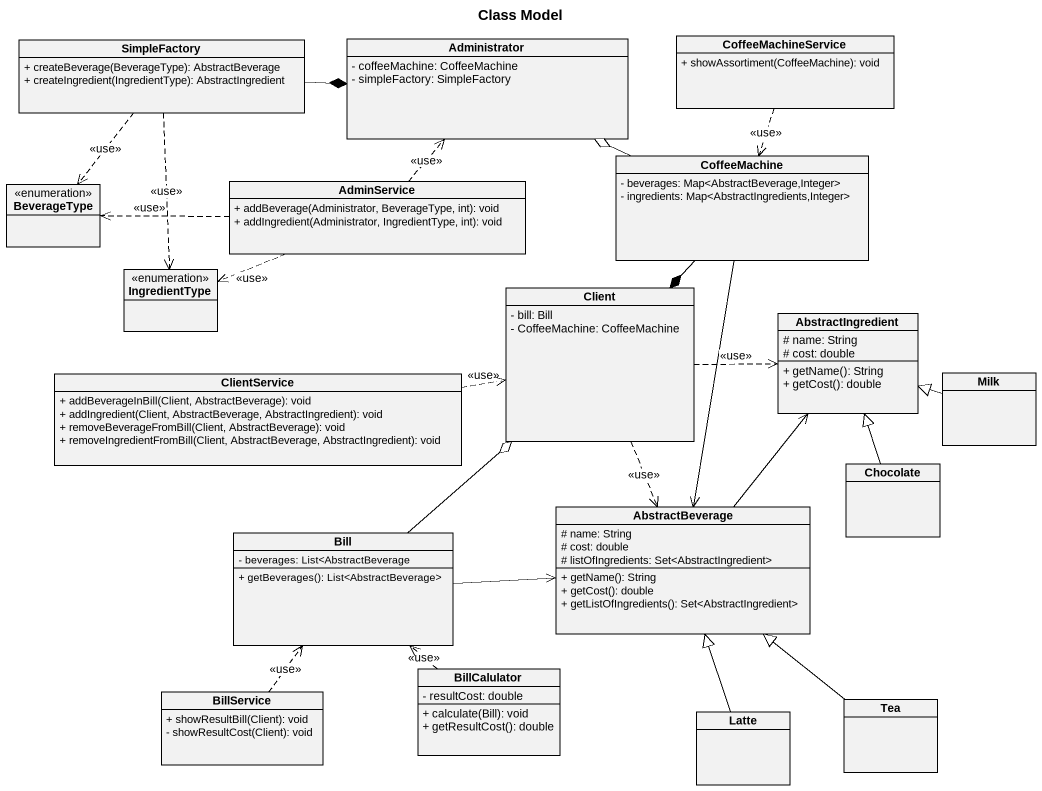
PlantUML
@startuml
title Class Model
hide circle
hide empty members
skinparam classAttributeIconSize 0
class Administrator {
  - coffeeMachine: CoffeeMachine
  - simpleFactory: SimpleFactory
}
class CoffeeMachineService {
  + showAssortiment(CoffeeMachine): void
}
class SimpleFactory {
  + createBeverage(BeverageType): AbstractBeverage
  + createIngredient(IngredientType): AbstractIngredient
}
class CoffeeMachine {
  - beverages: Map<AbstractBeverage,Integer>
  - ingredients: Map<AbstractIngredients,Integer>
}
enum BeverageType
class AdminService {
  + addBeverage(Administrator, BeverageType, int): void
  + addIngredient(Administrator, IngredientType, int): void
}
enum IngredientType
class Client {
  - bill: Bill
  - CoffeeMachine: CoffeeMachine
}
class AbstractIngredient {
  # name: String
  # cost: double
  + getName(): String
  + getCost(): double
}
class ClientService {
  + addBeverageInBill(Client, AbstractBeverage): void
  + addIngredient(Client, AbstractBeverage, AbstractIngredient): void
  + removeBeverageFromBill(Client, AbstractBeverage): void
  + removeIngredientFromBill(Client, AbstractBeverage, AbstractIngredient): void
}
class Milk
class AbstractBeverage {
  # name: String
  # cost: double
  # listOfIngredients: Set<AbstractIngredient>
  + getName(): String
  + getCost(): double
  + getListOfIngredients(): Set<AbstractIngredient>
}
class Chocolate
class Bill {
  - beverages: List<AbstractBeverage
  + getBeverages(): List<AbstractBeverage>
}
class BillService {
  + showResultBill(Client): void
  - showResultCost(Client): void
}
class BillCalulator {
  - resultCost: double
  + calculate(Bill): void
  + getResultCost(): double
}
class Latte
class Tea
CoffeeMachineService ..> CoffeeMachine : <<use>>
SimpleFactory -right-* Administrator
SimpleFactory ..> BeverageType : <<use>>
SimpleFactory ..> IngredientType : <<use>>
CoffeeMachine -left-o Administrator
CoffeeMachine --* Client
CoffeeMachine --> AbstractBeverage
AdminService .up.> Administrator : <<use>>
AdminService .left.> BeverageType : <<use>>
AdminService .left.> IngredientType : <<use>>
Client .right.> AbstractIngredient : <<use>>
Client ..> AbstractBeverage : <<use>>
ClientService .right.> Client : <<use>>
Milk -left-|> AbstractIngredient
AbstractBeverage -up-> AbstractIngredient
Chocolate -up-|> AbstractIngredient
Bill -up-o Client
Bill -right-> AbstractBeverage
BillService .up.> Bill : <<use>>
BillCalulator .up.> Bill : <<use>>
Latte -up-|> AbstractBeverage
Tea -up-|> AbstractBeverage
@enduml
